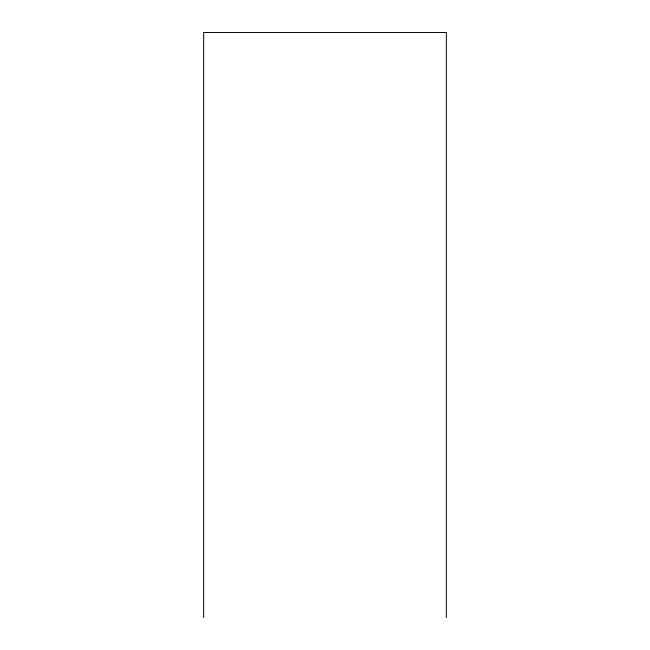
<?xml version="1.0" encoding="UTF-8"?>
<svg xmlns="http://www.w3.org/2000/svg" width="650" height="650" viewBox="0 0 650 650"><rect width="100%" height="100%" fill="white"/><g stroke="black" fill="none" stroke-linecap="round" stroke-linejoin="round"><path stroke-width="0.97" d="M446.339 617.5L446.339 32.5L203.661 32.5L203.661 617.5"/></g></svg>
